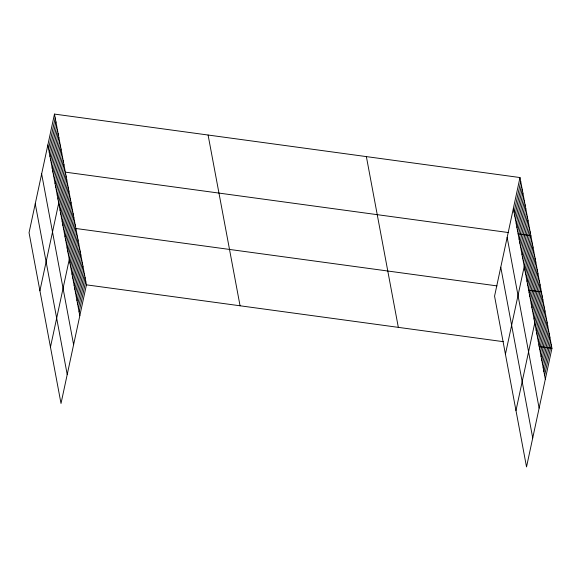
<?xml version="1.0" encoding="UTF-8"?>
<svg xmlns="http://www.w3.org/2000/svg" width="581" height="581" viewBox="0 0 581 581"><rect width="100%" height="100%" fill="white"/><g stroke="black" fill="none" stroke-linecap="round" stroke-linejoin="round"><path stroke-width="0.87" d="M54.476 114.087L29.05 232.698L61.012 403.454L86.438 284.843L54.476 114.087L519.988 177.546L551.95 348.302L526.524 466.913L494.562 296.157L519.988 177.546M48.579 148.859L55.202 117.958M49.298 152.73L55.929 121.828M50.024 156.601L56.647 125.699M50.75 160.472L57.374 129.57M51.477 164.343L58.1 133.441M52.196 168.214L58.826 137.312M52.922 172.085L59.545 141.183M53.648 175.956L60.271 145.054M54.374 179.827L60.998 148.925M55.101 183.698L61.724 152.796M55.82 187.569L62.45 156.667M56.546 191.44L63.169 160.538M57.272 195.31L63.895 164.401M57.998 199.181L64.622 168.272M39.915 290.754L65.348 172.143L508.665 232.582M59.422 206.807L66.045 175.905M60.126 210.562L66.75 179.66M60.831 214.316L67.454 183.414M61.535 218.078L68.159 187.169M62.232 221.833L68.863 190.931M62.937 225.588L69.567 194.686M63.641 229.342L70.265 198.441M64.346 233.104L70.969 202.195M65.05 236.859L71.674 205.957M65.755 240.614L72.378 209.712M66.452 244.376L73.083 213.467M67.156 248.131L73.78 217.229M67.861 251.885L74.484 220.983M68.565 255.64L75.189 224.738M50.467 347.104L75.893 228.493L497.024 285.903M69.967 263.157L76.598 232.255M70.671 266.911L77.302 236.009M71.376 270.666L77.999 239.764M72.08 274.428L78.704 243.519M72.785 278.183L79.408 247.281M73.489 281.938L80.113 251.036M74.186 285.692L80.817 254.79M74.891 289.454L81.522 258.545M75.595 293.209L82.219 262.307M76.3 296.964L82.923 266.062M77.004 300.726L83.628 269.816M77.709 304.48L84.332 273.571M78.406 308.235L85.037 277.333M79.11 311.99L85.734 281.088M514.083 212.319L520.714 181.417M514.81 216.19L521.433 185.288M515.536 220.061L522.159 189.159M516.262 223.932L522.885 193.03M516.981 227.803L523.612 196.901M517.707 231.674L524.331 200.772M518.434 235.545L525.057 204.643M519.16 239.416L525.783 208.514M519.879 243.286L526.509 212.385M520.605 247.157L527.228 216.255M521.331 251.028L527.955 220.126M522.058 254.899L528.681 223.99M522.777 258.77L529.407 227.861M523.503 262.641L530.133 231.732M505.426 354.214L530.852 235.603L518.056 233.86M524.933 270.267L531.557 239.365M525.638 274.021L532.261 243.119M526.335 277.776L532.966 246.874M527.04 281.538L533.67 250.629M527.744 285.293L534.367 254.391M528.449 289.047L535.072 258.146M529.153 292.802L535.776 261.9M529.857 296.564L536.481 265.655M530.555 300.319L537.185 269.417M531.259 304.074L537.89 273.172M531.964 307.828L538.587 276.926M532.668 311.59L539.291 280.681M533.373 315.345L539.996 284.443M534.077 319.1L540.7 288.198M515.972 410.564L541.405 291.952L528.601 290.209M535.479 326.616L542.102 295.714M536.183 330.371L542.807 299.469M536.888 334.126L543.511 303.224M537.592 337.888L544.215 306.979M538.297 341.643L544.92 310.741M538.994 345.397L545.624 314.495M539.698 349.152L546.322 318.25M540.403 352.914L547.026 322.005M541.107 356.669L547.73 325.767M541.812 360.423L548.435 329.521M542.509 364.178L549.139 333.276M543.213 367.94L549.844 337.031M543.918 371.695L550.541 340.793M544.622 375.449L551.246 344.548M86.438 284.843L503.306 341.672M539.146 346.559L551.95 348.302M513.364 208.448L545.327 379.204M507.155 237.397L539.117 408.152M500.764 267.216L532.726 437.972M366.371 156.609L398.334 327.364M208.092 135.032L240.062 305.788M47.853 144.996L79.815 315.752M41.65 173.937L73.613 344.693M35.252 203.757L67.214 374.513"/></g></svg>
